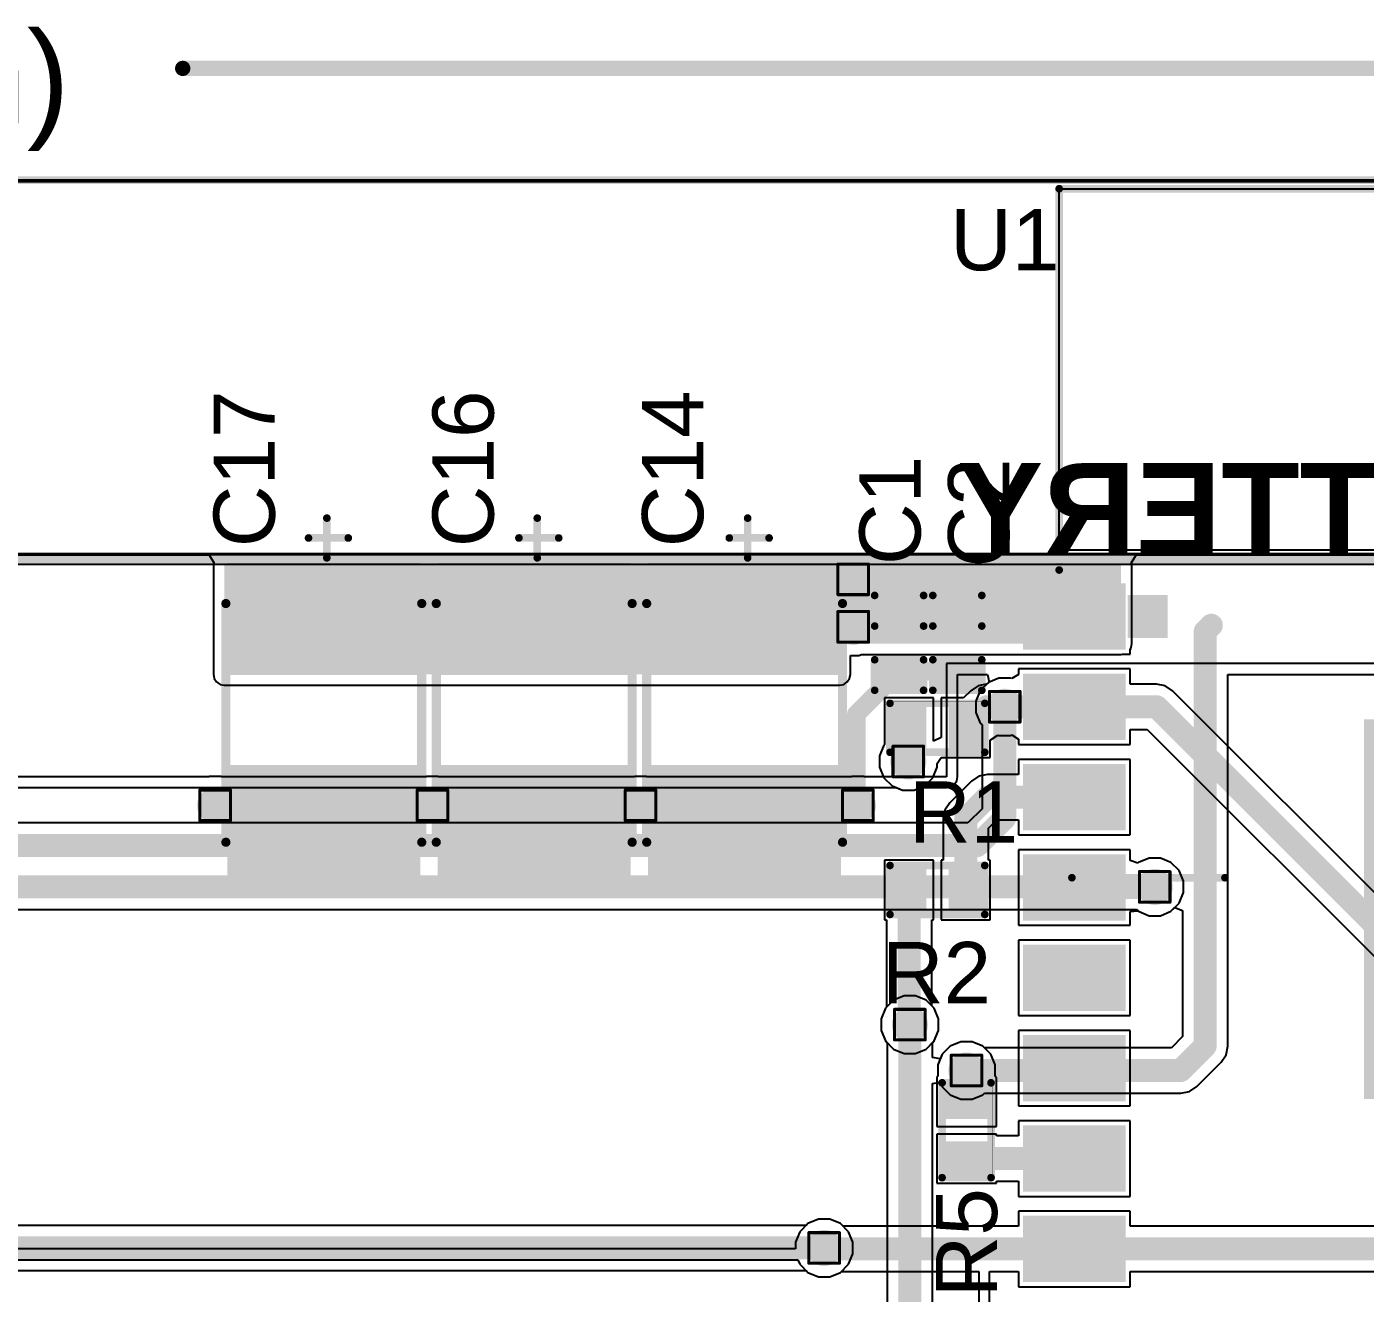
# Model space of a CAD drawing. Header units: inches. Extents: x 0 to 412, y -3 to 50.
# Drawn here: x 43.61 to 65.83, y 10.52 to 31.55 of the extents above; entities that cross this region are included whole.
import ezdxf

# ---------------------------------------------------------------- set-up
doc = ezdxf.new("R2010")
doc.units = ezdxf.units.IN
for name, color, linetype in [('Board_Outline', 56, 'Continuous'), ('Bottom Layer', 5, 'Continuous'), ('Bottom Overlay', 54, 'Continuous'), ('Bottom Solder', 6, 'Continuous'), ('Dimension', 6, 'Continuous'), ('Drill Drawing', 1, 'Continuous'), ('Keep-Out Layer', 6, 'Continuous'), ('Top Layer', 1, 'Continuous'), ('Top Overlay', 2, 'Continuous'), ('Top Paste', 8, 'Continuous'), ('Top Solder', 216, 'Continuous'), ('Via Holes', 16, 'Continuous')]:
    doc.layers.add(name, color=color, linetype=linetype)
doc.styles.add('Arial', font='', dxfattribs={"height": 0.2})
doc.styles.add('Arial_Bold', font='', dxfattribs={"height": 0.2})
doc.styles.get('Arial').set_extended_font_data('Arial')
doc.styles.get('Arial_Bold').set_extended_font_data('Arial', bold=True)

msp = doc.modelspace()

# ---------------------------------------------------------------- hatches: boundary and pattern name
at = {"layer": 'Bottom Layer'}
h = msp.add_hatch(color=5, dxfattribs=at)
edge = h.paths.add_edge_path()
edge.add_arc((57.328, 22.371), 0.3, 0, 360)
h = msp.add_hatch(color=5, dxfattribs=at)
edge = h.paths.add_edge_path()
edge.add_arc((57.328, 21.583), 0.3, 0, 360)
h = msp.add_hatch(color=5, dxfattribs=at)
edge = h.paths.add_edge_path()
edge.add_arc((59.842, 20.256), 0.3, 0, 360)
h = msp.add_hatch(color=5, dxfattribs=at)
edge = h.paths.add_edge_path()
edge.add_arc((58.242, 19.348), 0.3, 0, 360)
h = msp.add_hatch(color=5, dxfattribs=at)
edge = h.paths.add_edge_path()
edge.add_arc((46.736, 18.619), 0.3, 0, 360)
h = msp.add_hatch(color=5, dxfattribs=at)
edge = h.paths.add_edge_path()
edge.add_arc((50.343, 18.619), 0.3, 0, 360)
h = msp.add_hatch(color=5, dxfattribs=at)
edge = h.paths.add_edge_path()
edge.add_arc((53.797, 18.619), 0.3, 0, 360)
h = msp.add_hatch(color=5, dxfattribs=at)
edge = h.paths.add_edge_path()
edge.add_arc((57.404, 18.619), 0.3, 0, 360)
h = msp.add_hatch(color=5, dxfattribs=at)
edge = h.paths.add_edge_path()
edge.add_arc((62.332, 17.265), 0.3, 0, 360)
h = msp.add_hatch(color=5, dxfattribs=at)
edge = h.paths.add_edge_path()
edge.add_arc((58.268, 14.979), 0.3, 0, 360)
h = msp.add_hatch(color=5, dxfattribs=at)
edge = h.paths.add_edge_path()
edge.add_arc((59.207, 14.217), 0.3, 0, 360)
h = msp.add_hatch(color=5, dxfattribs=at)
edge = h.paths.add_edge_path()
edge.add_arc((56.845, 11.271), 0.3, 0, 360)
at = {"layer": 'Bottom Solder'}
msp.add_hatch(color=6, dxfattribs=at).paths.add_polyline_path([(65.806, 20.049), (73.459, 20.049), (73.459, 13.746), (65.806, 13.746)])
at = {"layer": 'Top Layer'}
h = msp.add_hatch(color=1, dxfattribs=at)
edge = h.paths.add_edge_path()
edge.add_arc((57.328, 22.371), 0.3, 0, 360)
for points in [[(46.888, 20.796), (57.099, 20.796), (57.099, 22.625), (46.888, 22.625)], [(46.888, 21.304), (61.773, 21.304), (61.773, 22.625), (46.888, 22.625)], [(47.039, 22.586), (50.039, 22.586), (50.039, 20.886), (47.039, 20.886)], [(50.532, 22.586), (53.532, 22.586), (53.532, 20.886), (50.532, 20.886)], [(54.024, 22.586), (57.024, 22.586), (57.024, 20.886), (54.024, 20.886)], [(58.407, 21.558), (57.772, 21.558), (57.772, 22.015), (58.407, 22.015)], [(59.373, 21.558), (58.737, 21.558), (58.737, 22.015), (59.373, 22.015)], [(60.246, 22.206), (61.746, 22.206), (61.746, 21.306), (60.246, 21.306)], [(58.407, 20.618), (57.772, 20.618), (57.772, 21.075), (58.407, 21.075)], [(59.373, 20.618), (58.737, 20.618), (58.737, 21.075), (59.373, 21.075)], [(60.246, 20.706), (61.746, 20.706), (61.746, 19.806), (60.246, 19.806)], [(58.483, 20.224), (58.483, 19.589), (58.026, 19.589), (58.026, 20.224)], [(59.423, 20.224), (59.423, 19.589), (58.966, 19.589), (58.966, 20.224)], [(47.039, 19.186), (50.039, 19.186), (50.039, 17.486), (47.039, 17.486)], [(50.532, 19.186), (53.532, 19.186), (53.532, 17.486), (50.532, 17.486)], [(54.024, 19.186), (57.024, 19.186), (57.024, 17.486), (54.024, 17.486)], [(60.246, 19.206), (61.746, 19.206), (61.746, 18.306), (60.246, 18.306)], [(60.246, 17.706), (61.746, 17.706), (61.746, 16.806), (60.246, 16.806)], [(58.483, 17.532), (58.483, 16.897), (58.026, 16.897), (58.026, 17.532)], [(59.423, 17.532), (59.423, 16.897), (58.966, 16.897), (58.966, 17.532)], [(60.246, 16.206), (61.746, 16.206), (61.746, 15.306), (60.246, 15.306)], [(60.246, 14.706), (61.746, 14.706), (61.746, 13.806), (60.246, 13.806)], [(59.526, 13.467), (58.891, 13.467), (58.891, 13.924), (59.526, 13.924)], [(60.246, 13.206), (61.746, 13.206), (61.746, 12.306), (60.246, 12.306)], [(59.526, 12.527), (58.891, 12.527), (58.891, 12.984), (59.526, 12.984)], [(60.246, 11.706), (61.746, 11.706), (61.746, 10.806), (60.246, 10.806)]]:
    msp.add_hatch(color=1, dxfattribs=at).paths.add_polyline_path(points)
h = msp.add_hatch(color=1, dxfattribs=at)
edge = h.paths.add_edge_path()
edge.add_arc((57.328, 21.583), 0.3, 0, 360)
h = msp.add_hatch(color=1, dxfattribs=at)
edge = h.paths.add_edge_path()
edge.add_arc((59.842, 20.256), 0.3, 0, 360)
h = msp.add_hatch(color=1, dxfattribs=at)
edge = h.paths.add_edge_path()
edge.add_arc((58.242, 19.348), 0.3, 0, 360)
h = msp.add_hatch(color=1, dxfattribs=at)
edge = h.paths.add_edge_path()
edge.add_arc((46.736, 18.619), 0.3, 0, 360)
h = msp.add_hatch(color=1, dxfattribs=at)
edge = h.paths.add_edge_path()
edge.add_arc((50.343, 18.619), 0.3, 0, 360)
h = msp.add_hatch(color=1, dxfattribs=at)
edge = h.paths.add_edge_path()
edge.add_arc((53.797, 18.619), 0.3, 0, 360)
h = msp.add_hatch(color=1, dxfattribs=at)
edge = h.paths.add_edge_path()
edge.add_arc((57.404, 18.619), 0.3, 0, 360)
h = msp.add_hatch(color=1, dxfattribs=at)
edge = h.paths.add_edge_path()
edge.add_arc((62.332, 17.265), 0.3, 0, 360)
h = msp.add_hatch(color=1, dxfattribs=at)
edge = h.paths.add_edge_path()
edge.add_arc((58.268, 14.979), 0.3, 0, 360)
h = msp.add_hatch(color=1, dxfattribs=at)
edge = h.paths.add_edge_path()
edge.add_arc((59.207, 14.217), 0.3, 0, 360)
h = msp.add_hatch(color=1, dxfattribs=at)
edge = h.paths.add_edge_path()
edge.add_arc((56.845, 11.271), 0.3, 0, 360)
at = {"layer": 'Top Overlay'}
msp.add_hatch(color=2, dxfattribs=at).paths.add_polyline_path([(61.885, 21.4), (62.545, 21.4), (62.545, 22.111), (61.885, 22.111)])
at = {"layer": 'Top Paste'}
for points in [[(47.039, 22.586), (50.039, 22.586), (50.039, 20.886), (47.039, 20.886)], [(50.532, 22.586), (53.532, 22.586), (53.532, 20.886), (50.532, 20.886)], [(54.024, 22.586), (57.024, 22.586), (57.024, 20.886), (54.024, 20.886)], [(58.407, 21.558), (57.772, 21.558), (57.772, 22.015), (58.407, 22.015)], [(59.373, 21.558), (58.737, 21.558), (58.737, 22.015), (59.373, 22.015)], [(60.246, 22.206), (61.746, 22.206), (61.746, 21.306), (60.246, 21.306)], [(58.407, 20.618), (57.772, 20.618), (57.772, 21.075), (58.407, 21.075)], [(59.373, 20.618), (58.737, 20.618), (58.737, 21.075), (59.373, 21.075)], [(60.246, 20.706), (61.746, 20.706), (61.746, 19.806), (60.246, 19.806)], [(58.483, 20.224), (58.483, 19.589), (58.026, 19.589), (58.026, 20.224)], [(59.423, 20.224), (59.423, 19.589), (58.966, 19.589), (58.966, 20.224)], [(47.039, 19.186), (50.039, 19.186), (50.039, 17.486), (47.039, 17.486)], [(50.532, 19.186), (53.532, 19.186), (53.532, 17.486), (50.532, 17.486)], [(54.024, 19.186), (57.024, 19.186), (57.024, 17.486), (54.024, 17.486)], [(60.246, 19.206), (61.746, 19.206), (61.746, 18.306), (60.246, 18.306)], [(60.246, 17.706), (61.746, 17.706), (61.746, 16.806), (60.246, 16.806)], [(58.483, 17.532), (58.483, 16.897), (58.026, 16.897), (58.026, 17.532)], [(59.423, 17.532), (59.423, 16.897), (58.966, 16.897), (58.966, 17.532)], [(60.246, 16.206), (61.746, 16.206), (61.746, 15.306), (60.246, 15.306)], [(60.246, 14.706), (61.746, 14.706), (61.746, 13.806), (60.246, 13.806)], [(59.526, 13.467), (58.891, 13.467), (58.891, 13.924), (59.526, 13.924)], [(60.246, 13.206), (61.746, 13.206), (61.746, 12.306), (60.246, 12.306)], [(59.526, 12.527), (58.891, 12.527), (58.891, 12.984), (59.526, 12.984)], [(60.246, 11.706), (61.746, 11.706), (61.746, 10.806), (60.246, 10.806)]]:
    msp.add_hatch(color=8, dxfattribs=at).paths.add_polyline_path(points)
at = {"layer": 'Top Solder'}
for points in [[(46.938, 22.687), (50.141, 22.687), (50.141, 20.784), (46.938, 20.784)], [(50.43, 22.687), (53.633, 22.687), (53.633, 20.784), (50.43, 20.784)], [(53.923, 22.687), (57.126, 22.687), (57.126, 20.784), (53.923, 20.784)], [(60.144, 22.307), (61.847, 22.307), (61.847, 21.204), (60.144, 21.204)], [(58.467, 21.498), (57.712, 21.498), (57.712, 22.075), (58.467, 22.075)], [(59.432, 21.498), (58.678, 21.498), (58.678, 22.075), (59.432, 22.075)], [(58.467, 20.558), (57.712, 20.558), (57.712, 21.135), (58.467, 21.135)], [(59.432, 20.558), (58.678, 20.558), (58.678, 21.135), (59.432, 21.135)], [(60.144, 20.807), (61.847, 20.807), (61.847, 19.704), (60.144, 19.704)], [(58.539, 20.279), (58.539, 19.534), (57.971, 19.534), (57.971, 20.279)], [(59.478, 20.279), (59.478, 19.534), (58.911, 19.534), (58.911, 20.279)], [(46.938, 19.287), (50.141, 19.287), (50.141, 17.384), (46.938, 17.384)], [(50.43, 19.287), (53.633, 19.287), (53.633, 17.384), (50.43, 17.384)], [(53.923, 19.287), (57.126, 19.287), (57.126, 17.384), (53.923, 17.384)], [(60.144, 19.307), (61.847, 19.307), (61.847, 18.204), (60.144, 18.204)], [(60.144, 17.807), (61.847, 17.807), (61.847, 16.704), (60.144, 16.704)], [(58.539, 17.587), (58.539, 16.842), (57.971, 16.842), (57.971, 17.587)], [(59.478, 17.587), (59.478, 16.842), (58.911, 16.842), (58.911, 17.587)], [(60.144, 16.307), (61.847, 16.307), (61.847, 15.204), (60.144, 15.204)], [(60.144, 14.807), (61.847, 14.807), (61.847, 13.704), (60.144, 13.704)], [(59.581, 13.412), (58.836, 13.412), (58.836, 13.979), (59.581, 13.979)], [(60.144, 13.307), (61.847, 13.307), (61.847, 12.204), (60.144, 12.204)], [(59.581, 12.472), (58.836, 12.472), (58.836, 13.039), (59.581, 13.039)], [(60.144, 11.807), (61.847, 11.807), (61.847, 10.704), (60.144, 10.704)]]:
    msp.add_hatch(color=216, dxfattribs=at).paths.add_polyline_path(points)
at = {"layer": 'Via Holes'}
h = msp.add_hatch(color=7, dxfattribs=at)
edge = h.paths.add_edge_path()
edge.add_arc((57.328, 22.371), 0.15, 0, 360)
h = msp.add_hatch(color=7, dxfattribs=at)
edge = h.paths.add_edge_path()
edge.add_arc((57.328, 21.583), 0.15, 0, 360)
h = msp.add_hatch(color=7, dxfattribs=at)
edge = h.paths.add_edge_path()
edge.add_arc((59.842, 20.256), 0.15, 0, 360)
h = msp.add_hatch(color=7, dxfattribs=at)
edge = h.paths.add_edge_path()
edge.add_arc((58.242, 19.348), 0.15, 0, 360)
h = msp.add_hatch(color=7, dxfattribs=at)
edge = h.paths.add_edge_path()
edge.add_arc((46.736, 18.619), 0.15, 0, 360)
h = msp.add_hatch(color=7, dxfattribs=at)
edge = h.paths.add_edge_path()
edge.add_arc((50.343, 18.619), 0.15, 0, 360)
h = msp.add_hatch(color=7, dxfattribs=at)
edge = h.paths.add_edge_path()
edge.add_arc((53.797, 18.619), 0.15, 0, 360)
h = msp.add_hatch(color=7, dxfattribs=at)
edge = h.paths.add_edge_path()
edge.add_arc((57.404, 18.619), 0.15, 0, 360)
h = msp.add_hatch(color=7, dxfattribs=at)
edge = h.paths.add_edge_path()
edge.add_arc((62.332, 17.265), 0.15, 0, 360)
h = msp.add_hatch(color=7, dxfattribs=at)
edge = h.paths.add_edge_path()
edge.add_arc((58.268, 14.979), 0.15, 0, 360)
h = msp.add_hatch(color=7, dxfattribs=at)
edge = h.paths.add_edge_path()
edge.add_arc((59.207, 14.217), 0.15, 0, 360)
h = msp.add_hatch(color=7, dxfattribs=at)
edge = h.paths.add_edge_path()
edge.add_arc((56.845, 11.271), 0.15, 0, 360)

# ---------------------------------------------------------------- linework, layer by layer
at = {"layer": 'Board_Outline', "const_width": 0.127}
msp.add_lwpolyline([(0, 29), (83, 29)], dxfattribs=at)
at = {"layer": 'Bottom Layer'}
for p, q in [((83, 29), (0, 29)), ((0, 22.802), (83, 22.802)), ((18.948, 22.625), (80.366, 22.625)), ((79.121, 20.974), (58.877, 20.974)), ((58.877, 20.974), (58.877, 19.094)), ((59.058, 19.094), (59.058, 20.792)), ((59.058, 20.792), (59.558, 20.792)), ((59.558, 20.792), (59.583, 20.665)), ((59.583, 20.665), (59.572, 20.661)), ((63.545, 14.624), (63.545, 20.792)), ((63.545, 20.792), (78.94, 20.792)), ((59.437, 20.526), (59.365, 20.351)), ((59.572, 20.661), (59.437, 20.526)), ((59.365, 20.351), (59.365, 20.161)), ((59.365, 20.161), (59.437, 19.985)), ((59.437, 19.985), (59.467, 19.955)), ((59.467, 19.955), (59.467, 18.564)), ((46.633, 19.094), (18.948, 19.094)), ((18.948, 18.913), (46.633, 18.913)), ((46.641, 19.097), (46.633, 19.094)), ((46.633, 18.913), (46.649, 18.916)), ((46.831, 19.097), (46.641, 19.097)), ((46.649, 18.916), (46.823, 18.916)), ((46.823, 18.916), (46.839, 18.913)), ((46.839, 19.094), (46.831, 19.097)), ((50.24, 19.094), (46.839, 19.094)), ((46.839, 18.913), (50.24, 18.913)), ((50.248, 19.097), (50.24, 19.094)), ((50.24, 18.913), (50.256, 18.916)), ((50.438, 19.097), (50.248, 19.097)), ((50.256, 18.916), (50.43, 18.916)), ((50.43, 18.916), (50.445, 18.913)), ((50.445, 19.094), (50.438, 19.097)), ((53.695, 19.094), (50.445, 19.094)), ((50.445, 18.913), (53.695, 18.913)), ((53.702, 19.097), (53.695, 19.094)), ((53.695, 18.913), (53.71, 18.916)), ((53.892, 19.097), (53.702, 19.097)), ((53.71, 18.916), (53.884, 18.916)), ((53.884, 18.916), (53.9, 18.913)), ((53.9, 19.094), (53.892, 19.097)), ((57.301, 19.094), (53.9, 19.094)), ((53.9, 18.913), (57.301, 18.913)), ((57.309, 19.097), (57.301, 19.094)), ((57.301, 18.913), (57.317, 18.916)), ((57.499, 19.097), (57.309, 19.097)), ((57.317, 18.916), (57.491, 18.916)), ((57.491, 18.916), (57.507, 18.913)), ((57.507, 19.094), (57.499, 19.097)), ((58.877, 19.094), (57.507, 19.094)), ((57.507, 18.913), (58.045, 18.913)), ((58.045, 18.913), (58.147, 18.87)), ((58.337, 18.87), (58.44, 18.913)), ((58.44, 18.913), (58.877, 18.913)), ((58.877, 18.913), (58.947, 18.927)), ((58.947, 18.927), (59.005, 18.966)), ((59.005, 18.966), (59.045, 19.025)), ((59.045, 19.025), (59.058, 19.094)), ((58.147, 18.87), (58.337, 18.87)), ((59.467, 18.564), (59.23, 18.327)), ((59.23, 18.327), (37.564, 18.327)), ((23.703, 16.89), (62.031, 16.89)), ((62.031, 16.89), (62.061, 16.86)), ((62.602, 16.86), (62.667, 16.925)), ((62.667, 16.925), (62.794, 16.873)), ((62.061, 16.86), (62.237, 16.787)), ((62.237, 16.787), (62.427, 16.787)), ((62.427, 16.787), (62.602, 16.86)), ((62.794, 16.873), (62.794, 14.779)), ((57.997, 15.384), (57.863, 15.25)), ((58.173, 15.457), (57.997, 15.384)), ((58.363, 15.457), (58.173, 15.457)), ((58.538, 15.384), (58.363, 15.457)), ((58.673, 15.25), (58.538, 15.384)), ((57.863, 15.25), (57.79, 15.074)), ((58.745, 15.074), (58.673, 15.25)), ((57.79, 15.074), (57.79, 14.884)), ((58.745, 14.884), (58.745, 15.074)), ((57.79, 14.884), (57.863, 14.709)), ((57.863, 14.709), (57.892, 14.679)), ((57.892, 14.679), (57.892, 6.902)), ((58.643, 14.679), (58.673, 14.709)), ((58.643, 14.435), (58.643, 14.679)), ((58.673, 14.709), (58.745, 14.884)), ((59.112, 14.695), (58.937, 14.622)), ((59.302, 14.695), (59.112, 14.695)), ((59.478, 14.622), (59.302, 14.695)), ((62.794, 14.779), (62.608, 14.593)), ((58.802, 14.488), (58.77, 14.41)), ((58.937, 14.622), (58.802, 14.488)), ((59.508, 14.593), (59.478, 14.622)), ((62.608, 14.593), (59.508, 14.593)), ((63.435, 14.358), (63.517, 14.48)), ((63.517, 14.48), (63.545, 14.624)), ((58.77, 14.41), (58.643, 14.435)), ((63.029, 13.952), (63.435, 14.358)), ((58.643, 13.999), (58.77, 14.024)), ((58.643, 10.138), (58.643, 13.999)), ((58.77, 14.024), (58.802, 13.947)), ((58.802, 13.947), (58.937, 13.812)), ((58.937, 13.812), (59.112, 13.739)), ((59.302, 13.739), (59.478, 13.812)), ((59.478, 13.812), (59.508, 13.842)), ((59.508, 13.842), (62.763, 13.842)), ((62.763, 13.842), (62.907, 13.87)), ((62.907, 13.87), (63.029, 13.952)), ((59.112, 13.739), (59.302, 13.739)), ((56.545, 11.646), (25.444, 11.646)), ((56.575, 11.676), (56.545, 11.646)), ((56.75, 11.749), (56.575, 11.676)), ((56.94, 11.749), (56.75, 11.749)), ((57.116, 11.676), (56.94, 11.749)), ((57.25, 11.541), (57.116, 11.676)), ((57.323, 11.366), (57.25, 11.541)), ((57.323, 11.176), (57.323, 11.366)), ((57.25, 11), (57.323, 11.176)), ((25.6, 10.895), (56.545, 10.895)), ((56.545, 10.895), (56.575, 10.866)), ((57.116, 10.866), (57.25, 11)), ((56.575, 10.866), (56.75, 10.793)), ((56.75, 10.793), (56.94, 10.793)), ((56.94, 10.793), (57.116, 10.866))]:
    msp.add_line(p, q, dxfattribs=at)
at = {"layer": 'Bottom Layer', "const_width": 0.381}
for points in [[(63.17, 21.507), (63.271, 21.609)], [(63.17, 14.624), (63.17, 21.507)], [(59.842, 18.408), (59.842, 20.256)], [(59.385, 17.951), (59.842, 18.408)], [(37.264, 17.951), (59.385, 17.951)], [(21.431, 17.265), (62.332, 17.265)], [(58.268, 6.902), (58.268, 14.979)], [(62.763, 14.217), (63.17, 14.624)], [(59.207, 14.217), (62.763, 14.217)], [(25.444, 11.271), (56.845, 11.271)]]:
    msp.add_lwpolyline(points, dxfattribs=at)
at = {"layer": 'Bottom Layer', "const_width": 0.191}
for points in [[(63.176, 21.609, 1), (63.367, 21.609, 1)], [(63.075, 21.507, 1), (63.265, 21.507, 1)], [(63.075, 21.507, 1), (63.265, 21.507, 1)], [(59.747, 20.256, 1), (59.938, 20.256, 1)], [(59.747, 18.408, 1), (59.938, 18.408, 1)], [(59.747, 18.408, 1), (59.938, 18.408, 1)], [(59.29, 17.951, 1), (59.48, 17.951, 1)], [(59.29, 17.951, 1), (59.48, 17.951, 1)], [(62.236, 17.265, 1), (62.427, 17.265, 1)], [(58.172, 14.979, 1), (58.363, 14.979, 1)], [(63.075, 14.624, 1), (63.265, 14.624, 1)], [(63.075, 14.624, 1), (63.265, 14.624, 1)], [(59.112, 14.217, 1), (59.303, 14.217, 1)], [(62.668, 14.217, 1), (62.859, 14.217, 1)], [(62.668, 14.217, 1), (62.859, 14.217, 1)], [(56.75, 11.271, 1), (56.94, 11.271, 1)]]:
    msp.add_lwpolyline(points, format="xyb", close=True, dxfattribs=at)
at = {"layer": 'Bottom Overlay', "const_width": 0.127}
for points in [[(17.517, 22.708), (69.062, 22.708)], [(60.958, 17.418), (63.498, 17.418)]]:
    msp.add_lwpolyline(points, dxfattribs=at)
at = {"layer": 'Bottom Overlay', "const_width": 0.0635}
for points in [[(60.926, 17.418, 1), (60.989, 17.418, 1)], [(63.466, 17.418, 1), (63.529, 17.418, 1)]]:
    msp.add_lwpolyline(points, format="xyb", close=True, dxfattribs=at)
at = {"layer": 'Dimension', "const_width": 0.254}
msp.add_lwpolyline([(46.197, 30.854), (83, 30.854)], dxfattribs=at)
at = {"layer": 'Dimension', "const_width": 0.127}
msp.add_lwpolyline([(46.134, 30.854, 1), (46.261, 30.854, 1)], format="xyb", close=True, dxfattribs=at)
at = {"layer": 'Drill Drawing', "const_width": 0.0508}
for points in [[(57.074, 22.625), (57.582, 22.625)], [(57.074, 22.117), (57.074, 22.625)], [(57.582, 22.117), (57.582, 22.625)], [(57.074, 22.117), (57.582, 22.117)], [(57.074, 21.837), (57.582, 21.837)], [(57.074, 21.329), (57.074, 21.837)], [(57.582, 21.329), (57.582, 21.837)], [(57.074, 21.329), (57.582, 21.329)], [(59.588, 20.51), (60.096, 20.51)], [(59.588, 20.002), (59.588, 20.51)], [(60.096, 20.002), (60.096, 20.51)], [(59.588, 20.002), (60.096, 20.002)], [(57.988, 19.602), (58.496, 19.602)], [(57.988, 19.094), (57.988, 19.602)], [(58.496, 19.094), (58.496, 19.602)], [(57.988, 19.094), (58.496, 19.094)], [(46.482, 18.873), (46.99, 18.873)], [(46.482, 18.365), (46.482, 18.873)], [(46.99, 18.365), (46.99, 18.873)], [(50.089, 18.873), (50.597, 18.873)], [(50.089, 18.365), (50.089, 18.873)], [(50.597, 18.365), (50.597, 18.873)], [(53.543, 18.873), (54.051, 18.873)], [(53.543, 18.365), (53.543, 18.873)], [(54.051, 18.365), (54.051, 18.873)], [(57.15, 18.873), (57.658, 18.873)], [(57.15, 18.365), (57.15, 18.873)], [(57.658, 18.365), (57.658, 18.873)], [(46.482, 18.365), (46.99, 18.365)], [(50.089, 18.365), (50.597, 18.365)], [(53.543, 18.365), (54.051, 18.365)], [(57.15, 18.365), (57.658, 18.365)], [(62.078, 17.519), (62.586, 17.519)], [(62.078, 17.011), (62.078, 17.519)], [(62.586, 17.011), (62.586, 17.519)], [(62.078, 17.011), (62.586, 17.011)], [(58.014, 15.233), (58.522, 15.233)], [(58.014, 14.725), (58.014, 15.233)], [(58.522, 14.725), (58.522, 15.233)], [(58.014, 14.725), (58.522, 14.725)], [(58.953, 14.471), (59.461, 14.471)], [(58.953, 13.963), (58.953, 14.471)], [(59.461, 13.963), (59.461, 14.471)], [(58.953, 13.963), (59.461, 13.963)], [(56.591, 11.525), (57.099, 11.525)], [(56.591, 11.017), (56.591, 11.525)], [(57.099, 11.017), (57.099, 11.525)], [(56.591, 11.017), (57.099, 11.017)]]:
    msp.add_lwpolyline(points, dxfattribs=at)
at = {"layer": 'Drill Drawing', "const_width": 0.0254}
for points in [[(57.061, 22.625, 1), (57.087, 22.625, 1)], [(57.061, 22.625, 1), (57.087, 22.625, 1)], [(57.569, 22.625, 1), (57.594, 22.625, 1)], [(57.569, 22.625, 1), (57.594, 22.625, 1)], [(57.061, 22.117, 1), (57.087, 22.117, 1)], [(57.061, 22.117, 1), (57.087, 22.117, 1)], [(57.569, 22.117, 1), (57.594, 22.117, 1)], [(57.569, 22.117, 1), (57.594, 22.117, 1)], [(57.061, 21.837, 1), (57.087, 21.837, 1)], [(57.061, 21.837, 1), (57.087, 21.837, 1)], [(57.569, 21.837, 1), (57.594, 21.837, 1)], [(57.569, 21.837, 1), (57.594, 21.837, 1)], [(57.061, 21.329, 1), (57.087, 21.329, 1)], [(57.061, 21.329, 1), (57.087, 21.329, 1)], [(57.569, 21.329, 1), (57.594, 21.329, 1)], [(57.569, 21.329, 1), (57.594, 21.329, 1)], [(59.576, 20.51, 1), (59.601, 20.51, 1)], [(59.576, 20.51, 1), (59.601, 20.51, 1)], [(60.084, 20.51, 1), (60.109, 20.51, 1)], [(60.084, 20.51, 1), (60.109, 20.51, 1)], [(59.576, 20.002, 1), (59.601, 20.002, 1)], [(59.576, 20.002, 1), (59.601, 20.002, 1)], [(60.084, 20.002, 1), (60.109, 20.002, 1)], [(60.084, 20.002, 1), (60.109, 20.002, 1)], [(57.975, 19.602, 1), (58.001, 19.602, 1)], [(57.975, 19.602, 1), (58.001, 19.602, 1)], [(58.483, 19.602, 1), (58.509, 19.602, 1)], [(58.483, 19.602, 1), (58.509, 19.602, 1)], [(57.975, 19.094, 1), (58.001, 19.094, 1)], [(57.975, 19.094, 1), (58.001, 19.094, 1)], [(58.483, 19.094, 1), (58.509, 19.094, 1)], [(58.483, 19.094, 1), (58.509, 19.094, 1)], [(46.469, 18.873, 1), (46.495, 18.873, 1)], [(46.469, 18.873, 1), (46.495, 18.873, 1)], [(46.977, 18.873, 1), (47.003, 18.873, 1)], [(46.977, 18.873, 1), (47.003, 18.873, 1)], [(50.076, 18.873, 1), (50.101, 18.873, 1)], [(50.076, 18.873, 1), (50.101, 18.873, 1)], [(50.584, 18.873, 1), (50.609, 18.873, 1)], [(50.584, 18.873, 1), (50.609, 18.873, 1)], [(53.531, 18.873, 1), (53.556, 18.873, 1)], [(53.531, 18.873, 1), (53.556, 18.873, 1)], [(54.038, 18.873, 1), (54.064, 18.873, 1)], [(54.038, 18.873, 1), (54.064, 18.873, 1)], [(57.137, 18.873, 1), (57.163, 18.873, 1)], [(57.137, 18.873, 1), (57.163, 18.873, 1)], [(57.645, 18.873, 1), (57.671, 18.873, 1)], [(57.645, 18.873, 1), (57.671, 18.873, 1)], [(46.469, 18.365, 1), (46.495, 18.365, 1)], [(46.469, 18.365, 1), (46.495, 18.365, 1)], [(46.977, 18.365, 1), (47.003, 18.365, 1)], [(46.977, 18.365, 1), (47.003, 18.365, 1)], [(50.076, 18.365, 1), (50.101, 18.365, 1)], [(50.076, 18.365, 1), (50.101, 18.365, 1)], [(50.584, 18.365, 1), (50.609, 18.365, 1)], [(50.584, 18.365, 1), (50.609, 18.365, 1)], [(53.531, 18.365, 1), (53.556, 18.365, 1)], [(53.531, 18.365, 1), (53.556, 18.365, 1)], [(54.038, 18.365, 1), (54.064, 18.365, 1)], [(54.038, 18.365, 1), (54.064, 18.365, 1)], [(57.137, 18.365, 1), (57.163, 18.365, 1)], [(57.137, 18.365, 1), (57.163, 18.365, 1)], [(57.645, 18.365, 1), (57.671, 18.365, 1)], [(57.645, 18.365, 1), (57.671, 18.365, 1)], [(62.065, 17.519, 1), (62.09, 17.519, 1)], [(62.065, 17.519, 1), (62.09, 17.519, 1)], [(62.573, 17.519, 1), (62.598, 17.519, 1)], [(62.573, 17.519, 1), (62.598, 17.519, 1)], [(62.065, 17.011, 1), (62.09, 17.011, 1)], [(62.065, 17.011, 1), (62.09, 17.011, 1)], [(62.573, 17.011, 1), (62.598, 17.011, 1)], [(62.573, 17.011, 1), (62.598, 17.011, 1)], [(58.001, 15.233, 1), (58.026, 15.233, 1)], [(58.001, 15.233, 1), (58.026, 15.233, 1)], [(58.509, 15.233, 1), (58.534, 15.233, 1)], [(58.509, 15.233, 1), (58.534, 15.233, 1)], [(58.001, 14.725, 1), (58.026, 14.725, 1)], [(58.001, 14.725, 1), (58.026, 14.725, 1)], [(58.509, 14.725, 1), (58.534, 14.725, 1)], [(58.509, 14.725, 1), (58.534, 14.725, 1)], [(58.941, 14.471, 1), (58.966, 14.471, 1)], [(58.941, 14.471, 1), (58.966, 14.471, 1)], [(59.449, 14.471, 1), (59.474, 14.471, 1)], [(59.449, 14.471, 1), (59.474, 14.471, 1)], [(58.941, 13.963, 1), (58.966, 13.963, 1)], [(58.941, 13.963, 1), (58.966, 13.963, 1)], [(59.449, 13.963, 1), (59.474, 13.963, 1)], [(59.449, 13.963, 1), (59.474, 13.963, 1)], [(56.578, 11.525, 1), (56.604, 11.525, 1)], [(56.578, 11.525, 1), (56.604, 11.525, 1)], [(57.087, 11.525, 1), (57.112, 11.525, 1)], [(57.087, 11.525, 1), (57.112, 11.525, 1)], [(56.578, 11.017, 1), (56.604, 11.017, 1)], [(56.578, 11.017, 1), (56.604, 11.017, 1)], [(57.087, 11.017, 1), (57.112, 11.017, 1)], [(57.087, 11.017, 1), (57.112, 11.017, 1)]]:
    msp.add_lwpolyline(points, format="xyb", close=True, dxfattribs=at)
at = {"layer": 'Keep-Out Layer'}
for p, q in [((60.746, 22.856), (60.746, 28.856)), ((60.746, 28.856), (78.746, 28.856)), ((78.746, 22.856), (60.746, 22.856))]:
    msp.add_line(p, q, dxfattribs=at)
at = {"layer": 'Top Layer'}
for p, q in [((0.025, 28.975), (83, 28.975)), ((83, 22.777), (0.025, 22.777)), ((6.95, 22.777), (46.624, 22.777)), ((46.624, 22.777), (46.648, 22.756)), ((46.648, 22.756), (46.712, 22.65)), ((61.949, 22.65), (62.013, 22.756)), ((62.013, 22.756), (62.038, 22.777)), ((62.038, 22.777), (82.741, 22.777)), ((46.712, 22.65), (46.707, 22.625)), ((46.707, 22.625), (46.707, 21.304)), ((61.954, 22.625), (61.949, 22.65)), ((61.954, 21.304), (61.954, 22.625)), ((46.707, 21.304), (46.707, 20.796)), ((57.423, 21.105), (57.464, 21.123)), ((57.464, 21.123), (61.773, 21.123)), ((61.773, 21.123), (61.799, 21.128)), ((61.799, 21.128), (61.924, 21.128)), ((61.924, 21.209), (61.94, 21.234)), ((61.924, 21.128), (61.924, 21.209)), ((61.94, 21.234), (61.954, 21.304)), ((57.28, 20.796), (57.28, 21.105)), ((57.28, 21.105), (57.423, 21.105)), ((46.707, 20.796), (46.721, 20.726)), ((46.721, 20.726), (46.76, 20.668)), ((46.76, 20.668), (46.819, 20.628)), ((57.169, 20.628), (57.227, 20.668)), ((57.227, 20.668), (57.267, 20.726)), ((57.267, 20.726), (57.28, 20.796)), ((59.747, 20.733), (59.572, 20.661)), ((59.937, 20.733), (59.747, 20.733)), ((59.962, 20.723), (59.937, 20.733)), ((60.068, 20.794), (59.962, 20.723)), ((61.924, 20.883), (60.068, 20.883)), ((60.068, 20.883), (60.068, 20.794)), ((61.924, 20.631), (61.924, 20.883)), ((46.819, 20.628), (46.888, 20.615)), ((46.888, 20.615), (57.099, 20.615)), ((57.099, 20.615), (57.169, 20.628)), ((59.278, 20.521), (59.159, 20.402)), ((59.4, 20.603), (59.278, 20.521)), ((59.542, 20.631), (59.4, 20.603)), ((59.572, 20.661), (59.542, 20.631)), ((62.364, 20.631), (61.924, 20.631)), ((62.508, 20.603), (62.364, 20.631)), ((62.629, 20.521), (62.508, 20.603)), ((71.705, 11.446), (62.629, 20.521)), ((58.661, 20.402), (57.848, 20.402)), ((57.848, 20.402), (57.848, 19.63)), ((58.661, 19.685), (58.661, 20.402)), ((59.159, 20.402), (58.788, 20.402)), ((58.788, 20.402), (58.788, 19.745)), ((59.601, 19.701), (59.726, 19.787)), ((59.726, 19.787), (59.747, 19.778)), ((59.747, 19.778), (59.937, 19.778)), ((59.937, 19.778), (59.962, 19.788)), ((59.962, 19.788), (60.068, 19.718)), ((61.924, 19.628), (61.924, 19.88)), ((61.924, 19.88), (62.208, 19.88)), ((62.208, 19.88), (71.064, 11.024)), ((57.837, 19.619), (57.764, 19.443)), ((57.848, 19.63), (57.837, 19.619)), ((58.788, 19.745), (58.661, 19.685)), ((59.601, 19.411), (59.601, 19.701)), ((60.068, 19.718), (60.068, 19.628)), ((60.068, 19.628), (61.924, 19.628)), ((57.764, 19.443), (57.764, 19.253)), ((58.72, 19.313), (58.788, 19.411)), ((58.788, 19.411), (58.847, 19.411)), ((58.847, 19.411), (59.601, 19.411)), ((61.924, 19.383), (60.068, 19.383)), ((60.068, 19.383), (60.068, 19.131)), ((61.924, 18.128), (61.924, 19.383)), ((57.764, 19.253), (57.837, 19.077)), ((58.647, 19.077), (58.72, 19.253)), ((58.72, 19.253), (58.72, 19.313)), ((59.555, 19.131), (59.411, 19.103)), ((60.068, 19.131), (59.555, 19.131)), ((57.837, 19.077), (57.972, 18.943)), ((57.972, 18.943), (58.147, 18.87)), ((58.337, 18.87), (58.513, 18.943)), ((58.513, 18.943), (58.647, 19.077)), ((59.289, 19.021), (58.929, 18.661)), ((59.411, 19.103), (59.289, 19.021)), ((58.147, 18.87), (58.337, 18.87)), ((58.848, 18.539), (58.819, 18.396)), ((58.929, 18.661), (58.848, 18.539)), ((58.819, 18.396), (58.819, 17.71)), ((59.57, 18.24), (59.71, 18.38)), ((59.57, 17.71), (59.57, 18.24)), ((59.71, 18.38), (60.068, 18.38)), ((60.068, 18.38), (60.068, 18.128)), ((60.068, 18.128), (61.924, 18.128)), ((61.924, 17.883), (60.068, 17.883)), ((60.068, 17.883), (60.068, 16.628)), ((61.924, 17.701), (61.924, 17.883)), ((58.661, 17.71), (57.848, 17.71)), ((57.848, 17.71), (57.848, 16.719)), ((58.661, 16.719), (58.661, 17.71)), ((58.819, 17.71), (58.788, 17.71)), ((58.788, 17.71), (58.788, 16.719)), ((59.601, 17.71), (59.57, 17.71)), ((59.601, 16.719), (59.601, 17.71)), ((62.051, 17.66), (61.924, 17.701)), ((62.061, 17.67), (62.051, 17.66)), ((62.237, 17.743), (62.061, 17.67)), ((62.427, 17.743), (62.237, 17.743)), ((62.602, 17.67), (62.427, 17.743)), ((62.737, 17.536), (62.602, 17.67)), ((62.809, 17.36), (62.737, 17.536)), ((62.809, 17.17), (62.809, 17.36)), ((62.737, 16.995), (62.809, 17.17)), ((62.602, 16.86), (62.737, 16.995)), ((57.848, 16.719), (57.879, 16.719)), ((57.879, 16.719), (57.879, 15.267)), ((58.63, 15.292), (58.63, 16.719)), ((58.63, 16.719), (58.661, 16.719)), ((58.788, 16.719), (59.601, 16.719)), ((61.924, 16.857), (62.051, 16.87)), ((61.924, 16.628), (61.924, 16.857)), ((62.051, 16.87), (62.061, 16.86)), ((62.061, 16.86), (62.237, 16.787)), ((62.237, 16.787), (62.427, 16.787)), ((62.427, 16.787), (62.602, 16.86)), ((60.068, 16.628), (61.924, 16.628)), ((61.924, 16.383), (60.068, 16.383)), ((60.068, 16.383), (60.068, 15.128)), ((61.924, 15.128), (61.924, 16.383)), ((57.863, 15.25), (57.79, 15.074)), ((57.879, 15.267), (57.863, 15.25)), ((58.673, 15.25), (58.63, 15.292)), ((58.745, 15.074), (58.673, 15.25)), ((60.068, 15.128), (61.924, 15.128)), ((57.79, 15.074), (57.79, 14.884)), ((58.745, 14.884), (58.745, 15.074)), ((57.79, 14.884), (57.863, 14.709)), ((57.863, 14.709), (57.997, 14.574)), ((58.538, 14.574), (58.673, 14.709)), ((58.673, 14.709), (58.745, 14.884)), ((59.112, 14.695), (58.937, 14.622)), ((59.302, 14.695), (59.112, 14.695)), ((59.478, 14.622), (59.302, 14.695)), ((61.924, 14.883), (60.068, 14.883)), ((60.068, 14.883), (60.068, 13.628)), ((61.924, 13.628), (61.924, 14.883)), ((57.997, 14.574), (58.173, 14.501)), ((58.173, 14.501), (58.363, 14.501)), ((58.363, 14.501), (58.538, 14.574)), ((58.802, 14.488), (58.73, 14.312)), ((58.937, 14.622), (58.802, 14.488)), ((59.612, 14.488), (59.478, 14.622)), ((59.685, 14.312), (59.612, 14.488)), ((58.73, 14.312), (58.73, 14.122)), ((59.685, 14.122), (59.685, 14.312)), ((58.716, 14.102), (58.713, 14.102)), ((58.713, 14.102), (58.713, 13.289)), ((58.73, 14.122), (58.716, 14.102)), ((59.699, 14.102), (59.685, 14.122)), ((59.704, 14.102), (59.699, 14.102)), ((59.704, 13.289), (59.704, 14.102)), ((60.068, 13.628), (61.924, 13.628)), ((61.924, 13.383), (60.068, 13.383)), ((60.068, 13.383), (60.068, 13.131)), ((61.924, 12.128), (61.924, 13.383)), ((58.713, 13.289), (59.704, 13.289)), ((59.704, 13.162), (58.713, 13.162)), ((58.713, 13.162), (58.713, 12.349)), ((59.704, 13.131), (59.704, 13.162)), ((60.068, 13.131), (59.704, 13.131)), ((58.713, 12.349), (59.704, 12.349)), ((59.704, 12.349), (59.704, 12.38)), ((59.704, 12.38), (60.068, 12.38)), ((60.068, 12.38), (60.068, 12.128)), ((60.068, 12.128), (61.924, 12.128)), ((61.924, 11.883), (60.068, 11.883)), ((60.068, 11.883), (60.068, 11.631)), ((61.924, 11.631), (61.924, 11.883)), ((56.575, 11.676), (56.44, 11.541)), ((56.75, 11.749), (56.575, 11.676)), ((56.94, 11.749), (56.75, 11.749)), ((57.116, 11.676), (56.94, 11.749)), ((57.161, 11.631), (57.116, 11.676)), ((60.068, 11.631), (57.161, 11.631)), ((69.103, 11.631), (61.924, 11.631)), ((56.44, 11.541), (56.367, 11.366)), ((56.367, 11.366), (56.367, 11.256)), ((56.367, 11.256), (40.409, 11.256)), ((40.284, 11.074), (56.409, 11.074)), ((56.409, 11.074), (56.44, 11)), ((56.44, 11), (56.575, 10.866)), ((56.575, 10.866), (56.75, 10.793)), ((56.75, 10.793), (56.94, 10.793)), ((56.94, 10.793), (57.116, 10.866)), ((57.116, 10.866), (57.13, 10.88)), ((57.13, 10.88), (59.411, 10.88)), ((59.411, 10.88), (59.411, 4.794)), ((59.592, 4.794), (59.592, 10.88)), ((59.592, 10.88), (60.068, 10.88)), ((60.068, 10.88), (60.068, 10.628)), ((61.924, 10.628), (61.924, 10.88)), ((61.924, 10.88), (68.948, 10.88)), ((60.068, 10.628), (61.924, 10.628))]:
    msp.add_line(p, q, dxfattribs=at)
for points, const_width in [([(57.379, 20.135), (58.09, 20.847)], 0.305), ([(58.09, 20.847), (59.055, 20.847)], 0.305), ([(59.195, 19.907), (59.544, 20.256)], 0.381), ([(59.544, 20.256), (59.842, 20.256)], 0.381), ([(59.842, 20.256), (60.996, 20.256)], 0.381), ([(60.996, 20.256), (62.364, 20.256)], 0.381), ([(62.364, 20.256), (71.439, 11.18)], 0.381), ([(57.379, 18.619), (57.379, 20.135)], 0.305), ([(58.255, 19.361), (58.255, 19.907)], 0.381), ([(58.242, 19.348), (58.255, 19.361)], 0.381), ([(59.195, 18.396), (59.555, 18.756)], 0.381), ([(59.555, 18.756), (60.996, 18.756)], 0.381), ([(46.736, 18.619), (48.256, 18.619)], 0.305), ([(48.256, 18.619), (48.539, 18.336)], 0.305), ([(48.539, 18.336), (48.823, 18.619)], 0.305), ([(48.823, 18.619), (50.343, 18.619)], 0.305), ([(53.797, 18.619), (55.313, 18.619)], 0.305), ([(55.313, 18.619), (55.524, 18.408)], 0.305), ([(55.524, 18.408), (55.735, 18.619)], 0.305), ([(55.735, 18.619), (57.379, 18.619)], 0.305), ([(57.379, 18.619), (57.404, 18.619)], 0.305), ([(59.195, 17.214), (59.195, 18.396)], 0.381), ([(58.255, 14.992), (58.255, 17.214)], 0.381), ([(60.996, 17.256), (62.322, 17.256)], 0.381), ([(62.322, 17.256), (62.332, 17.265)], 0.381), ([(58.255, 14.992), (58.268, 14.979)], 0.381), ([(59.207, 13.695), (59.207, 14.217)], 0.381), ([(59.207, 13.695), (59.208, 13.695)], 0.381), ([(59.208, 12.756), (60.996, 12.756)], 0.381), ([(56.83, 11.256), (60.996, 11.256)], 0.381), ([(60.996, 11.256), (69.103, 11.256)], 0.381)]:
    msp.add_lwpolyline(points, dxfattribs=dict(at, const_width=const_width))
for points, const_width in [([(58.014, 20.847, 1), (58.166, 20.847, 1)], 0.152), ([(58.014, 20.847, 1), (58.166, 20.847, 1)], 0.152), ([(58.979, 20.847, 1), (59.131, 20.847, 1)], 0.152), ([(59.448, 20.256, 1), (59.639, 20.256, 1)], 0.191), ([(59.448, 20.256, 1), (59.639, 20.256, 1)], 0.191), ([(59.747, 20.256, 1), (59.938, 20.256, 1)], 0.191), ([(59.747, 20.256, 1), (59.938, 20.256, 1)], 0.191), ([(60.901, 20.256, 1), (61.091, 20.256, 1)], 0.191), ([(60.901, 20.256, 1), (61.091, 20.256, 1)], 0.191), ([(62.269, 20.256, 1), (62.459, 20.256, 1)], 0.191), ([(62.269, 20.256, 1), (62.459, 20.256, 1)], 0.191), ([(57.302, 20.135, 1), (57.455, 20.135, 1)], 0.152), ([(57.302, 20.135, 1), (57.455, 20.135, 1)], 0.152), ([(58.16, 19.907, 1), (58.35, 19.907, 1)], 0.191), ([(59.099, 19.907, 1), (59.29, 19.907, 1)], 0.191), ([(58.147, 19.348, 1), (58.337, 19.348, 1)], 0.191), ([(58.16, 19.361, 1), (58.35, 19.361, 1)], 0.191), ([(58.16, 19.361, 1), (58.35, 19.361, 1)], 0.191), ([(59.46, 18.756, 1), (59.65, 18.756, 1)], 0.191), ([(59.46, 18.756, 1), (59.65, 18.756, 1)], 0.191), ([(60.901, 18.756, 1), (61.091, 18.756, 1)], 0.191), ([(46.66, 18.619, 1), (46.812, 18.619, 1)], 0.152), ([(48.179, 18.619, 1), (48.332, 18.619, 1)], 0.152), ([(48.179, 18.619, 1), (48.332, 18.619, 1)], 0.152), ([(48.747, 18.619, 1), (48.899, 18.619, 1)], 0.152), ([(48.747, 18.619, 1), (48.899, 18.619, 1)], 0.152), ([(50.267, 18.619, 1), (50.419, 18.619, 1)], 0.152), ([(53.721, 18.619, 1), (53.873, 18.619, 1)], 0.152), ([(55.237, 18.619, 1), (55.39, 18.619, 1)], 0.152), ([(55.237, 18.619, 1), (55.39, 18.619, 1)], 0.152), ([(55.659, 18.619, 1), (55.812, 18.619, 1)], 0.152), ([(55.659, 18.619, 1), (55.812, 18.619, 1)], 0.152), ([(57.302, 18.619, 1), (57.455, 18.619, 1)], 0.152), ([(57.302, 18.619, 1), (57.455, 18.619, 1)], 0.152), ([(57.302, 18.619, 1), (57.455, 18.619, 1)], 0.152), ([(57.328, 18.619, 1), (57.48, 18.619, 1)], 0.152), ([(48.463, 18.336, 1), (48.616, 18.336, 1)], 0.152), ([(48.463, 18.336, 1), (48.616, 18.336, 1)], 0.152), ([(55.448, 18.408, 1), (55.601, 18.408, 1)], 0.152), ([(55.448, 18.408, 1), (55.601, 18.408, 1)], 0.152), ([(59.099, 18.396, 1), (59.29, 18.396, 1)], 0.191), ([(59.099, 18.396, 1), (59.29, 18.396, 1)], 0.191), ([(58.16, 17.214, 1), (58.35, 17.214, 1)], 0.191), ([(59.099, 17.214, 1), (59.29, 17.214, 1)], 0.191), ([(60.901, 17.256, 1), (61.091, 17.256, 1)], 0.191), ([(62.227, 17.256, 1), (62.417, 17.256, 1)], 0.191), ([(62.227, 17.256, 1), (62.417, 17.256, 1)], 0.191), ([(62.236, 17.265, 1), (62.427, 17.265, 1)], 0.191), ([(58.16, 14.992, 1), (58.35, 14.992, 1)], 0.191), ([(58.16, 14.992, 1), (58.35, 14.992, 1)], 0.191), ([(58.172, 14.979, 1), (58.363, 14.979, 1)], 0.191), ([(59.112, 14.217, 1), (59.303, 14.217, 1)], 0.191), ([(59.112, 13.695, 1), (59.303, 13.695, 1)], 0.191), ([(59.112, 13.695, 1), (59.303, 13.695, 1)], 0.191), ([(59.113, 13.695, 1), (59.304, 13.695, 1)], 0.191), ([(59.113, 12.756, 1), (59.304, 12.756, 1)], 0.191), ([(60.901, 12.756, 1), (61.091, 12.756, 1)], 0.191), ([(56.735, 11.256, 1), (56.925, 11.256, 1)], 0.191), ([(60.901, 11.256, 1), (61.091, 11.256, 1)], 0.191), ([(60.901, 11.256, 1), (61.091, 11.256, 1)], 0.191)]:
    msp.add_lwpolyline(points, format="xyb", close=True, dxfattribs=dict(at, const_width=const_width))
at = {"layer": 'Top Overlay'}
for points, const_width in [([(60.746, 28.856), (78.746, 28.856)], 0.127), ([(60.746, 22.526), (60.746, 28.856)], 0.127), ([(48.59, 22.728), (48.59, 23.388)], 0.127), ([(52.083, 22.728), (52.083, 23.388)], 0.127), ([(55.575, 22.728), (55.575, 23.388)], 0.127), ([(48.285, 23.058), (48.946, 23.058)], 0.127), ([(51.778, 23.058), (52.438, 23.058)], 0.127), ([(55.27, 23.058), (55.931, 23.058)], 0.127), ([(46.914, 18.007), (46.914, 21.97)], 0.152), ([(50.165, 18.007), (50.165, 21.97)], 0.152), ([(50.406, 18.007), (50.406, 21.97)], 0.152), ([(53.657, 18.007), (53.657, 21.97)], 0.152), ([(53.899, 18.007), (53.899, 21.97)], 0.152), ([(57.15, 18.007), (57.15, 21.97)], 0.152), ([(57.683, 22.104), (58.496, 22.104)], 0.127), ([(57.683, 21.596), (57.683, 22.104)], 0.127), ([(58.496, 21.596), (58.496, 22.104)], 0.127), ([(58.649, 22.104), (59.461, 22.104)], 0.127), ([(58.649, 21.596), (58.649, 22.104)], 0.127), ([(59.461, 21.596), (59.461, 22.104)], 0.127), ([(59.827, 21.629), (59.827, 21.883)], 0.3), ([(59.827, 21.883), (59.954, 21.756)], 0.3), ([(59.827, 21.629), (59.954, 21.756)], 0.3), ([(57.683, 20.529), (57.683, 21.037)], 0.127), ([(58.496, 20.529), (58.496, 21.037)], 0.127), ([(58.649, 20.529), (58.649, 21.037)], 0.127), ([(59.461, 20.529), (59.461, 21.037)], 0.127), ([(57.683, 20.529), (58.496, 20.529)], 0.127), ([(58.649, 20.529), (59.461, 20.529)], 0.127), ([(57.937, 19.5), (57.937, 20.313)], 0.127), ([(57.937, 20.313), (59.512, 20.313)], 0.127), ([(57.912, 20.339), (59.538, 20.339)], 0.00323), ([(59.512, 19.5), (59.512, 20.313)], 0.127), ([(57.937, 19.5), (59.512, 19.5)], 0.127), ([(57.937, 16.808), (57.937, 17.621)], 0.127), ([(57.937, 17.621), (59.512, 17.621)], 0.127), ([(57.912, 17.646), (59.538, 17.646)], 0.00323), ([(59.512, 16.808), (59.512, 17.621)], 0.127), ([(57.937, 16.808), (59.512, 16.808)], 0.127), ([(58.802, 12.438), (58.802, 14.013)], 0.127), ([(58.802, 14.013), (59.615, 14.013)], 0.127), ([(59.615, 12.438), (59.615, 14.013)], 0.127), ([(59.64, 12.413), (59.64, 14.038)], 0.00323), ([(58.802, 12.438), (59.615, 12.438)], 0.127)]:
    msp.add_lwpolyline(points, dxfattribs=dict(at, const_width=const_width))
for points, const_width in [([(60.714, 28.856, 1), (60.778, 28.856, 1)], 0.0635), ([(60.714, 28.856, 1), (60.778, 28.856, 1)], 0.0635), ([(48.558, 23.388, 1), (48.622, 23.388, 1)], 0.0635), ([(52.051, 23.388, 1), (52.114, 23.388, 1)], 0.0635), ([(55.543, 23.388, 1), (55.607, 23.388, 1)], 0.0635), ([(48.254, 23.058, 1), (48.317, 23.058, 1)], 0.0635), ([(48.914, 23.058, 1), (48.978, 23.058, 1)], 0.0635), ([(51.746, 23.058, 1), (51.81, 23.058, 1)], 0.0635), ([(52.407, 23.058, 1), (52.47, 23.058, 1)], 0.0635), ([(55.239, 23.058, 1), (55.302, 23.058, 1)], 0.0635), ([(55.899, 23.058, 1), (55.963, 23.058, 1)], 0.0635), ([(48.558, 22.728, 1), (48.622, 22.728, 1)], 0.0635), ([(52.051, 22.728, 1), (52.114, 22.728, 1)], 0.0635), ([(55.543, 22.728, 1), (55.607, 22.728, 1)], 0.0635), ([(60.714, 22.526, 1), (60.778, 22.526, 1)], 0.0635), ([(46.876, 21.97, 1), (46.952, 21.97, 1)], 0.0762), ([(50.127, 21.97, 1), (50.203, 21.97, 1)], 0.0762), ([(50.368, 21.97, 1), (50.444, 21.97, 1)], 0.0762), ([(53.619, 21.97, 1), (53.696, 21.97, 1)], 0.0762), ([(53.861, 21.97, 1), (53.937, 21.97, 1)], 0.0762), ([(57.112, 21.97, 1), (57.188, 21.97, 1)], 0.0762), ([(57.652, 22.104, 1), (57.715, 22.104, 1)], 0.0635), ([(57.652, 22.104, 1), (57.715, 22.104, 1)], 0.0635), ([(58.464, 22.104, 1), (58.528, 22.104, 1)], 0.0635), ([(58.464, 22.104, 1), (58.528, 22.104, 1)], 0.0635), ([(58.617, 22.104, 1), (58.68, 22.104, 1)], 0.0635), ([(58.617, 22.104, 1), (58.68, 22.104, 1)], 0.0635), ([(59.43, 22.104, 1), (59.493, 22.104, 1)], 0.0635), ([(59.43, 22.104, 1), (59.493, 22.104, 1)], 0.0635), ([(59.752, 21.883, 1), (59.902, 21.883, 1)], 0.15), ([(59.752, 21.883, 1), (59.902, 21.883, 1)], 0.15), ([(59.752, 21.629, 1), (59.902, 21.629, 1)], 0.15), ([(59.752, 21.629, 1), (59.902, 21.629, 1)], 0.15), ([(59.879, 21.756, 1), (60.029, 21.756, 1)], 0.15), ([(59.879, 21.756, 1), (60.029, 21.756, 1)], 0.15), ([(57.652, 21.596, 1), (57.715, 21.596, 1)], 0.0635), ([(58.464, 21.596, 1), (58.528, 21.596, 1)], 0.0635), ([(58.617, 21.596, 1), (58.68, 21.596, 1)], 0.0635), ([(59.43, 21.596, 1), (59.493, 21.596, 1)], 0.0635), ([(57.652, 21.037, 1), (57.715, 21.037, 1)], 0.0635), ([(58.464, 21.037, 1), (58.528, 21.037, 1)], 0.0635), ([(58.617, 21.037, 1), (58.68, 21.037, 1)], 0.0635), ([(59.43, 21.037, 1), (59.493, 21.037, 1)], 0.0635), ([(57.652, 20.529, 1), (57.715, 20.529, 1)], 0.0635), ([(57.652, 20.529, 1), (57.715, 20.529, 1)], 0.0635), ([(58.464, 20.529, 1), (58.528, 20.529, 1)], 0.0635), ([(58.464, 20.529, 1), (58.528, 20.529, 1)], 0.0635), ([(58.617, 20.529, 1), (58.68, 20.529, 1)], 0.0635), ([(58.617, 20.529, 1), (58.68, 20.529, 1)], 0.0635), ([(59.43, 20.529, 1), (59.493, 20.529, 1)], 0.0635), ([(59.43, 20.529, 1), (59.493, 20.529, 1)], 0.0635), ([(57.906, 20.313, 1), (57.969, 20.313, 1)], 0.0635), ([(57.906, 20.313, 1), (57.969, 20.313, 1)], 0.0635), ([(57.911, 20.339, 1), (57.913, 20.339, 1)], 0.00161), ([(59.48, 20.313, 1), (59.544, 20.313, 1)], 0.0635), ([(59.48, 20.313, 1), (59.544, 20.313, 1)], 0.0635), ([(59.537, 20.339, 1), (59.538, 20.339, 1)], 0.00161), ([(57.906, 19.5, 1), (57.969, 19.5, 1)], 0.0635), ([(57.906, 19.5, 1), (57.969, 19.5, 1)], 0.0635), ([(59.48, 19.5, 1), (59.544, 19.5, 1)], 0.0635), ([(59.48, 19.5, 1), (59.544, 19.5, 1)], 0.0635), ([(46.876, 18.007, 1), (46.952, 18.007, 1)], 0.0762), ([(50.127, 18.007, 1), (50.203, 18.007, 1)], 0.0762), ([(50.368, 18.007, 1), (50.444, 18.007, 1)], 0.0762), ([(53.619, 18.007, 1), (53.696, 18.007, 1)], 0.0762), ([(53.861, 18.007, 1), (53.937, 18.007, 1)], 0.0762), ([(57.112, 18.007, 1), (57.188, 18.007, 1)], 0.0762), ([(57.906, 17.621, 1), (57.969, 17.621, 1)], 0.0635), ([(57.906, 17.621, 1), (57.969, 17.621, 1)], 0.0635), ([(57.911, 17.646, 1), (57.913, 17.646, 1)], 0.00161), ([(59.48, 17.621, 1), (59.544, 17.621, 1)], 0.0635), ([(59.48, 17.621, 1), (59.544, 17.621, 1)], 0.0635), ([(59.537, 17.646, 1), (59.538, 17.646, 1)], 0.00161), ([(57.906, 16.808, 1), (57.969, 16.808, 1)], 0.0635), ([(57.906, 16.808, 1), (57.969, 16.808, 1)], 0.0635), ([(59.48, 16.808, 1), (59.544, 16.808, 1)], 0.0635), ([(59.48, 16.808, 1), (59.544, 16.808, 1)], 0.0635), ([(58.77, 14.013, 1), (58.834, 14.013, 1)], 0.0635), ([(58.77, 14.013, 1), (58.834, 14.013, 1)], 0.0635), ([(59.583, 14.013, 1), (59.647, 14.013, 1)], 0.0635), ([(59.583, 14.013, 1), (59.647, 14.013, 1)], 0.0635), ([(59.639, 14.038, 1), (59.641, 14.038, 1)], 0.00161), ([(58.77, 12.438, 1), (58.834, 12.438, 1)], 0.0635), ([(58.77, 12.438, 1), (58.834, 12.438, 1)], 0.0635), ([(59.583, 12.438, 1), (59.647, 12.438, 1)], 0.0635), ([(59.583, 12.438, 1), (59.647, 12.438, 1)], 0.0635), ([(59.639, 12.413, 1), (59.641, 12.413, 1)], 0.00161)]:
    msp.add_lwpolyline(points, format="xyb", close=True, dxfattribs=dict(at, const_width=const_width))

# ---------------------------------------------------------------- texts
at = {"layer": 'Bottom Overlay', "style": 'Arial_Bold', "text_generation_flag": 2}
msp.add_text('BATTERY', height=1.524, rotation=360, dxfattribs=at).set_placement((69.113, 22.777))
at = {"layer": 'Dimension', "style": 'Arial'}
msp.add_text('83 (mm)', height=1.524, dxfattribs=at).set_placement((36.396, 29.94))
at = {"layer": 'Top Overlay', "style": 'Arial'}
for s, p in [('U1', (58.937, 27.502)), ('R1', (58.251, 18.002)), ('R2', (57.802, 15.335))]:
    msp.add_text(s, height=1.016, dxfattribs=at).set_placement(p)
for s, p in [('C17', (47.726, 22.904)), ('C16', (51.359, 22.904)), ('C14', (54.838, 22.904)), ('C1', (58.445, 22.608)), ('C2', (59.918, 22.566)), ('R5', (59.715, 10.45))]:
    msp.add_text(s, height=1.016, rotation=90, dxfattribs=at).set_placement(p)

doc.saveas('drawing.dxf')
